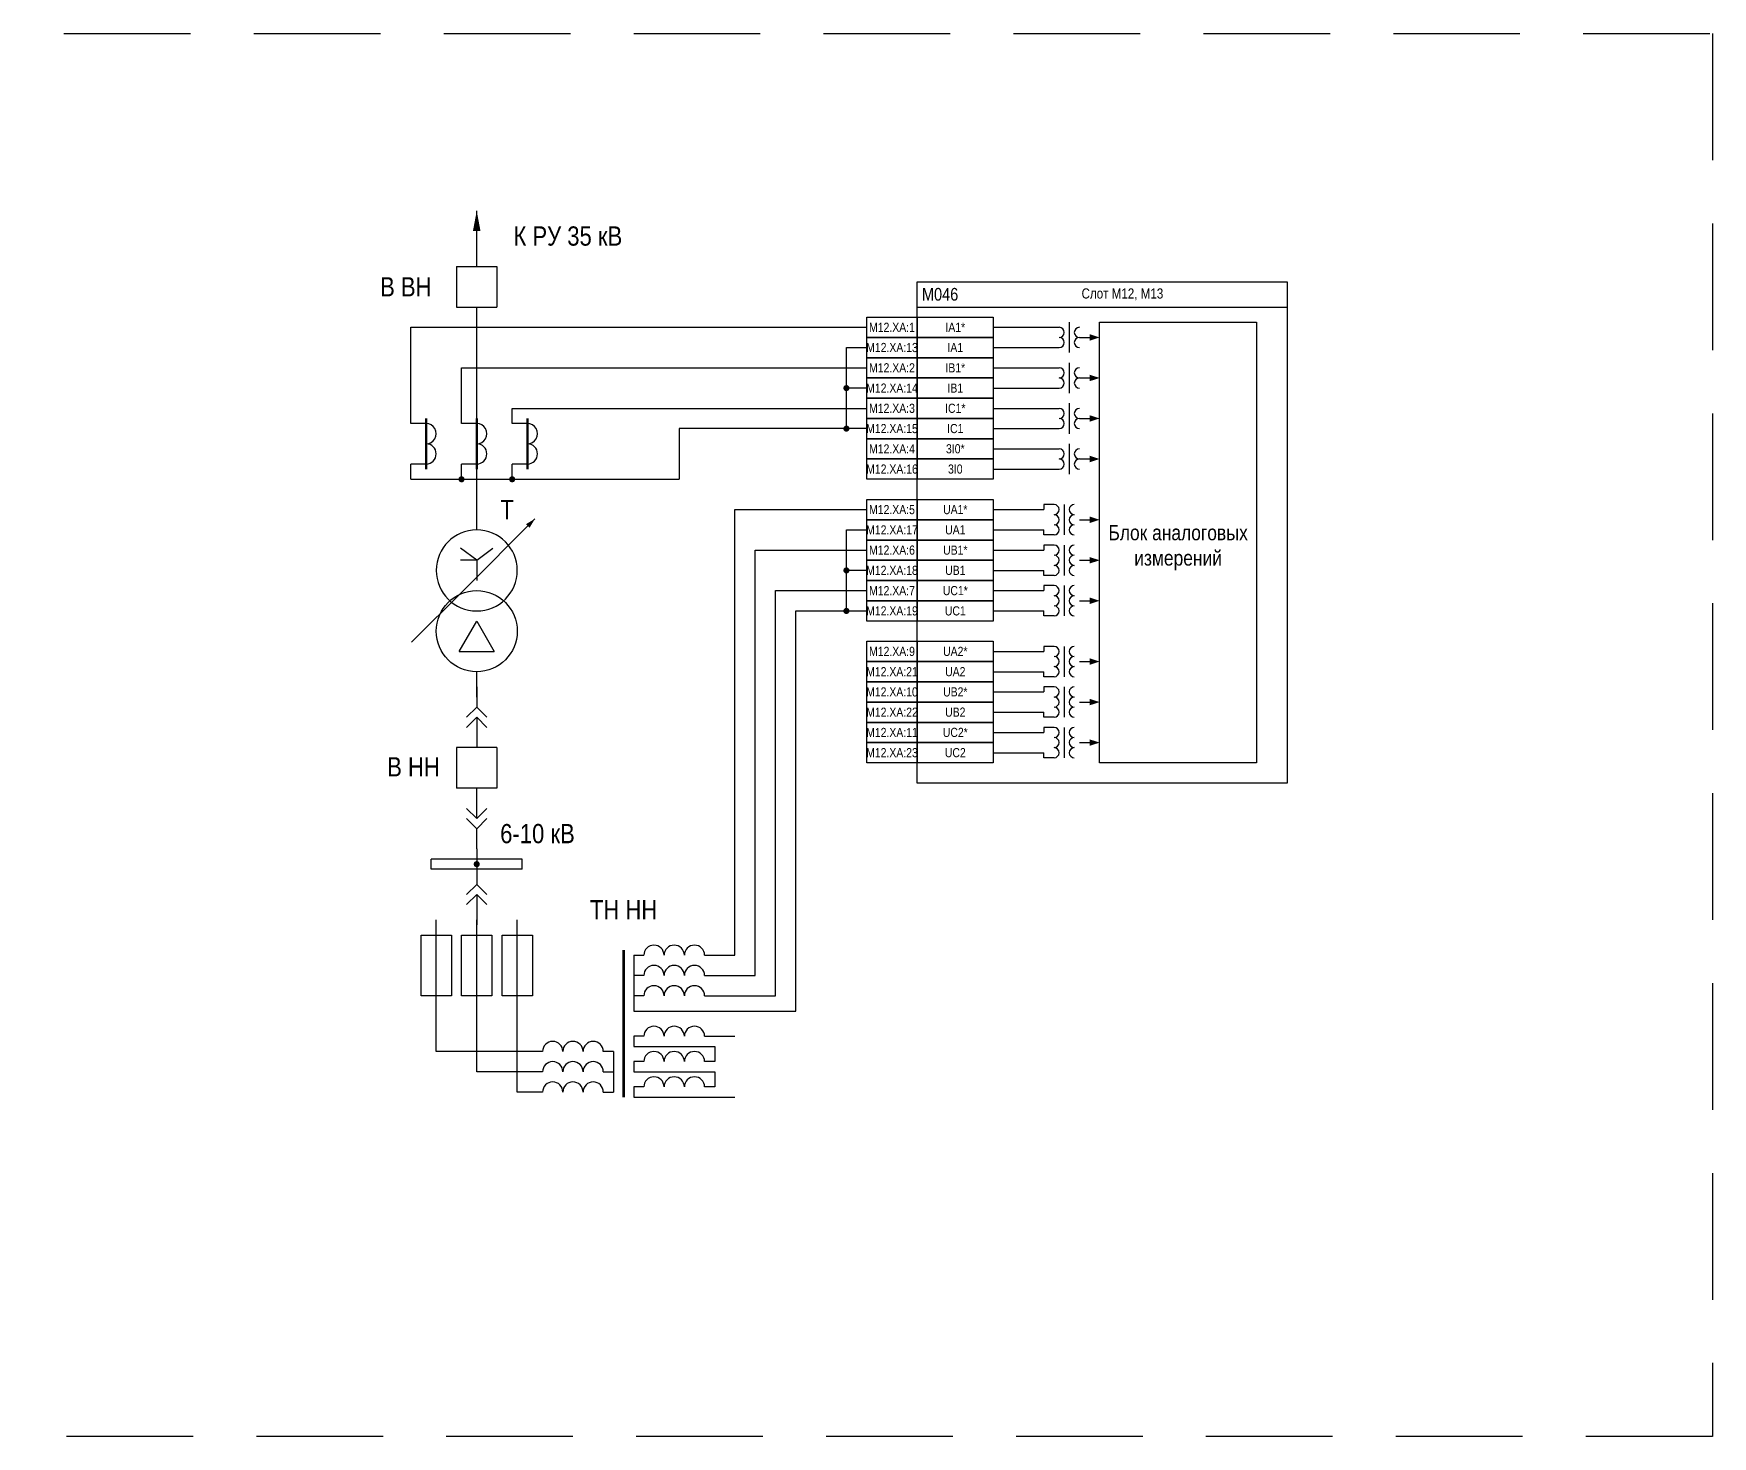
# Model space of a CAD drawing. Header units: millimetres. Extents: x 1657 to 7470, y -558 to 594.
# Drawn here: x 7138.5 to 7470, y 124 to 401 of the extents above; entities that cross this region are included whole.
import ezdxf
from ezdxf.enums import TextEntityAlignment as Align

# ---------------------------------------------------------------- set-up
doc = ezdxf.new("R2010")
doc.units = ezdxf.units.MM
doc.linetypes.add('штриховая2', pattern=[0.375, 0.25, -0.125])
for name, color, linetype, lineweight in [('_ОРЗ_0.3', 7, 'Continuous', 30), ('TEXT', 7, 'Continuous', 25), ('Толстая', 7, 'Continuous', 53), ('Тонкая', 7, 'Continuous', 13)]:
    doc.layers.add(name, color=color, linetype=linetype, lineweight=lineweight)
doc.layers.add('Основная', color=7, linetype='Continuous')
doc.styles.add('1.8_Gost_RD', font='ARIALN.TTF', dxfattribs={"height": 1.8})
doc.styles.add('2.5_Gost_RD', font='ARIALN.TTF', dxfattribs={"height": 2.5})
doc.styles.add('2.5_ISOCPEUR', font='isocpeur.ttf', dxfattribs={"width": 0.9, "height": 2.5})
doc.styles.add('Narrow', font='ARIALN.TTF')
doc.styles.add('Вывод', font='ARIALN.TTF', dxfattribs={"height": 2.5})
doc.styles.add('Компонент', font='ARIALN.TTF', dxfattribs={"height": 3.5})

# ---------------------------------------------------------------- blocks, each defined once
blk = doc.blocks.new('*U195')
at = {"layer": 'Основная', "ltscale": 0.25}
for p, q in [((2, 2), (0, 0)), ((0, 0), (2, -2))]:
    blk.add_line(p, q, dxfattribs=at)
blk = doc.blocks.new('*U228')
at = {"layer": 'Основная', "color": 0}
for p, q in [((0, 6), (0, 2)), ((0, 0), (0, -6))]:
    blk.add_line(p, q, dxfattribs=at)
at = {"ltscale": 0.25, "xscale": -1, "rotation": 90}
for p in [(0, 2), (0, 0)]:
    blk.add_blockref('*U195', p, dxfattribs=at)
at = {"layer": 'Основная'}
for tag, height, style, p in [('ОУ2', 3.5, 'Компонент', (-5, 6)), ('В2', 2.5, 'Вывод', (3, 6)), ('ОУ1', 3.5, 'Компонент', (-5, -6)), ('В1', 2.5, 'Вывод', (3, -6))]:
    blk.add_attdef(tag, text='', height=height, dxfattribs=dict(at, style=style)).set_placement(p, align=Align.MIDDLE_CENTER)
blk = doc.blocks.new('*U223')
at = {"layer": 'Основная'}
for p, q in [((0, 0), (-8, 0)), ((-8, -8), (-8, 0)), ((0, -8), (0, 0)), ((0, -8), (-8, -8))]:
    blk.add_line(p, q, dxfattribs=at)
at = {"layer": 'Основная', "style": '2.5_ISOCPEUR'}
blk.add_attdef('ОУ', text='', height=2.5, dxfattribs=at).set_placement((-15, -3), align=Align.MIDDLE_CENTER)
blk = doc.blocks.new('*U224')
at = {"layer": 'Основная', "color": 0}
for p, q in [((0, 0), (0, 6)), ((0, -6), (0, -2))]:
    blk.add_line(p, q, dxfattribs=at)
at = {"ltscale": 0.25, "rotation": 89.99999999999999}
for p in [(0, 0), (0, -2)]:
    blk.add_blockref('*U195', p, dxfattribs=at)
at = {"layer": 'Основная'}
for tag, height, style, p in [('ОУ1', 3.5, 'Компонент', (-5, 6)), ('В1', 2.5, 'Вывод', (3, 6)), ('ОУ2', 3.5, 'Компонент', (-5, -6)), ('В2', 2.5, 'Вывод', (3, -6))]:
    blk.add_attdef(tag, text='', height=height, dxfattribs=dict(at, style=style)).set_placement(p, align=Align.MIDDLE_CENTER)
blk = doc.blocks.new('*U225')
at = {"layer": 'Основная'}
for p, q in [((0, 0), (-8, 0)), ((-8, -8), (-8, 0)), ((0, -8), (0, 0)), ((0, -8), (-8, -8))]:
    blk.add_line(p, q, dxfattribs=at)
at = {"layer": 'Основная', "style": '2.5_ISOCPEUR'}
blk.add_attdef('ОУ', text='', height=2.5, dxfattribs=at).set_placement((-15, -3), align=Align.MIDDLE_CENTER)
blk = doc.blocks.new('*U226')
at = {"ltscale": 0.25}
for p, q in [((3, 7), (3, 4)), ((0, 4), (3, 4)), ((0, -4), (3, -4)), ((3, -4), (3, -7))]:
    blk.add_line(p, q, dxfattribs=at)
for centre, major_axis, start_param, end_param in [((0, 2), (0, -2), 3.141593, 6.283185), ((0, -2), (-2, 0), 4.712389, 7.853982)]:
    blk.add_ellipse(centre, major_axis=major_axis, ratio=1, start_param=start_param, end_param=end_param, dxfattribs=at)
at = {"layer": 'Основная', "color": 0, "lineweight": 50}
blk.add_line((0, -5), (0, 5), dxfattribs=at)
at = {"layer": 'Основная', "style": '2.5_ISOCPEUR'}
for tag, p in [('В1', (5, 6)), ('ОУ', (-6, 0)), ('В2', (5, -6))]:
    blk.add_attdef(tag, text='', height=2.5, dxfattribs=at).set_placement(p, align=Align.MIDDLE_CENTER)
blk = doc.blocks.new('*U227')
at = {"layer": 'Основная', "color": 0}
for p, q in [((0, 0), (18, 0)), ((0, -2), (0, 0)), ((18, -2), (18, 0)), ((0, -2), (18, -2))]:
    blk.add_line(p, q, dxfattribs=at)
at = {"layer": 'Основная', "style": '2.5_ISOCPEUR'}
blk.add_attdef('ОШ', text='', height=2.5, dxfattribs=at).set_placement((6, 4), align=Align.MIDDLE_CENTER)
blk = doc.blocks.new('*U221')
at = {"ltscale": 0.25}
for p, q in [((3, 7), (3, 4)), ((0, 4), (3, 4)), ((0, -4), (3, -4)), ((3, -4), (3, -7))]:
    blk.add_line(p, q, dxfattribs=at)
for centre, major_axis, start_param, end_param in [((0, 2), (0, -2), 3.141593, 6.283185), ((0, -2), (-2, 0), 4.712389, 7.853982)]:
    blk.add_ellipse(centre, major_axis=major_axis, ratio=1, start_param=start_param, end_param=end_param, dxfattribs=at)
at = {"layer": 'Основная', "color": 0, "lineweight": 50}
blk.add_line((0, -5), (0, 5), dxfattribs=at)
at = {"layer": 'Основная', "style": '2.5_ISOCPEUR'}
for tag, p in [('В1', (5, 6)), ('ОУ', (-6, 0)), ('В2', (5, -6))]:
    blk.add_attdef(tag, text='', height=2.5, dxfattribs=at).set_placement(p, align=Align.MIDDLE_CENTER)
blk = doc.blocks.new('*U222')
at = {"ltscale": 0.25}
for p, q in [((3, 7), (3, 4)), ((0, 4), (3, 4)), ((0, -4), (3, -4)), ((3, -4), (3, -7))]:
    blk.add_line(p, q, dxfattribs=at)
for centre, major_axis, start_param, end_param in [((0, 2), (0, -2), 3.141593, 6.283185), ((0, -2), (-2, 0), 4.712389, 7.853982)]:
    blk.add_ellipse(centre, major_axis=major_axis, ratio=1, start_param=start_param, end_param=end_param, dxfattribs=at)
at = {"layer": 'Основная', "color": 0, "lineweight": 50}
blk.add_line((0, -5), (0, 5), dxfattribs=at)
at = {"layer": 'Основная', "style": '2.5_ISOCPEUR'}
for tag, p in [('В1', (5, 6)), ('ОУ', (-6, 0)), ('В2', (5, -6))]:
    blk.add_attdef(tag, text='', height=2.5, dxfattribs=at).set_placement(p, align=Align.MIDDLE_CENTER)
blk = doc.blocks.new('*U111')
at = {"ltscale": 0.25}
blk.add_line((0, 0), (3, 0), dxfattribs=at)
blk.add_lwpolyline([(2, 0, 1.3, 0, 0), (4, 0, 0, 0, 0)], format="xyseb", dxfattribs=at)
blk = doc.blocks.new('*U219')
at = {"ltscale": 0.35}
for centre in [(-4, 0), (0, 0), (4, 0)]:
    blk.add_arc(centre, 2, 0, 180, dxfattribs=at)
for tag, height, style, p in [('ОУ', 3.5, 'Компонент', (0, 8)), ('В1', 2.5, 'Вывод', (-6, -2)), ('В2', 2.5, 'Вывод', (6, -2))]:
    blk.add_attdef(tag, text='', height=height, dxfattribs=dict(at, style=style)).set_placement(p, align=Align.MIDDLE_CENTER)
blk = doc.blocks.new('*U220')
at = {"ltscale": 0.35}
for centre in [(-4, 0), (0, 0), (4, 0)]:
    blk.add_arc(centre, 2, 0, 180, dxfattribs=at)
for tag, height, style, p in [('ОУ', 3.5, 'Компонент', (0, 8)), ('В1', 2.5, 'Вывод', (-6, -2)), ('В2', 2.5, 'Вывод', (6, -2))]:
    blk.add_attdef(tag, text='', height=height, dxfattribs=dict(at, style=style)).set_placement(p, align=Align.MIDDLE_CENTER)
blk = doc.blocks.new('*U214')
at = {"ltscale": 0.35}
for centre in [(-4, 0), (0, 0), (4, 0)]:
    blk.add_arc(centre, 2, 0, 180, dxfattribs=at)
for tag, height, style, p in [('ОУ', 3.5, 'Компонент', (0, 8)), ('В1', 2.5, 'Вывод', (-6, -2)), ('В2', 2.5, 'Вывод', (6, -2))]:
    blk.add_attdef(tag, text='', height=height, dxfattribs=dict(at, style=style)).set_placement(p, align=Align.MIDDLE_CENTER)
blk = doc.blocks.new('*U215')
at = {"ltscale": 0.35}
for centre in [(-4, 0), (0, 0), (4, 0)]:
    blk.add_arc(centre, 2, 0, 180, dxfattribs=at)
for tag, height, style, p in [('ОУ', 3.5, 'Компонент', (0, 8)), ('В1', 2.5, 'Вывод', (-6, -2)), ('В2', 2.5, 'Вывод', (6, -2))]:
    blk.add_attdef(tag, text='', height=height, dxfattribs=dict(at, style=style)).set_placement(p, align=Align.MIDDLE_CENTER)
blk = doc.blocks.new('*U216')
at = {"ltscale": 0.35}
for centre in [(-4, 0), (0, 0), (4, 0)]:
    blk.add_arc(centre, 2, 0, 180, dxfattribs=at)
for tag, height, style, p in [('ОУ', 3.5, 'Компонент', (0, 8)), ('В1', 2.5, 'Вывод', (-6, -2)), ('В2', 2.5, 'Вывод', (6, -2))]:
    blk.add_attdef(tag, text='', height=height, dxfattribs=dict(at, style=style)).set_placement(p, align=Align.MIDDLE_CENTER)
blk = doc.blocks.new('*U217')
at = {"ltscale": 0.35}
for centre in [(-4, 0), (0, 0), (4, 0)]:
    blk.add_arc(centre, 2, 0, 180, dxfattribs=at)
for tag, height, style, p in [('ОУ', 3.5, 'Компонент', (0, 8)), ('В1', 2.5, 'Вывод', (-6, -2)), ('В2', 2.5, 'Вывод', (6, -2))]:
    blk.add_attdef(tag, text='', height=height, dxfattribs=dict(at, style=style)).set_placement(p, align=Align.MIDDLE_CENTER)
blk = doc.blocks.new('*U218')
at = {"ltscale": 0.35}
for centre in [(-4, 0), (0, 0), (4, 0)]:
    blk.add_arc(centre, 2, 0, 180, dxfattribs=at)
for tag, height, style, p in [('ОУ', 3.5, 'Компонент', (0, 8)), ('В1', 2.5, 'Вывод', (-6, -2)), ('В2', 2.5, 'Вывод', (6, -2))]:
    blk.add_attdef(tag, text='', height=height, dxfattribs=dict(at, style=style)).set_placement(p, align=Align.MIDDLE_CENTER)
blk = doc.blocks.new('*U211')
at = {"ltscale": 0.35}
for centre in [(-4, 0), (0, 0), (4, 0)]:
    blk.add_arc(centre, 2, 0, 180, dxfattribs=at)
for tag, height, style, p in [('ОУ', 3.5, 'Компонент', (0, 8)), ('В1', 2.5, 'Вывод', (-6, -2)), ('В2', 2.5, 'Вывод', (6, -2))]:
    blk.add_attdef(tag, text='', height=height, dxfattribs=dict(at, style=style)).set_placement(p, align=Align.MIDDLE_CENTER)
blk = doc.blocks.new('*U212')
at = {"ltscale": 0.35}
for centre in [(-4, 0), (0, 0), (4, 0)]:
    blk.add_arc(centre, 2, 0, 180, dxfattribs=at)
for tag, height, style, p in [('ОУ', 3.5, 'Компонент', (0, 8)), ('В1', 2.5, 'Вывод', (-6, -2)), ('В2', 2.5, 'Вывод', (6, -2))]:
    blk.add_attdef(tag, text='', height=height, dxfattribs=dict(at, style=style)).set_placement(p, align=Align.MIDDLE_CENTER)
blk = doc.blocks.new('*U213')
at = {"layer": 'Основная', "color": 0}
for p, q in [((0, 0), (0, 6)), ((0, -6), (0, -2))]:
    blk.add_line(p, q, dxfattribs=at)
at = {"ltscale": 0.25, "rotation": 89.99999999999999}
for p in [(0, 0), (0, -2)]:
    blk.add_blockref('*U195', p, dxfattribs=at)
at = {"layer": 'Основная'}
for tag, height, style, p in [('ОУ1', 3.5, 'Компонент', (-5, 6)), ('В1', 2.5, 'Вывод', (3, 6)), ('ОУ2', 3.5, 'Компонент', (-5, -6)), ('В2', 2.5, 'Вывод', (3, -6))]:
    blk.add_attdef(tag, text='', height=height, dxfattribs=dict(at, style=style)).set_placement(p, align=Align.MIDDLE_CENTER)
blk = doc.blocks.new('*U194')
at = {"ltscale": 0.25}
for p, q in [((-3.46, -4), (0, 2)), ((0, 2), (3.46, -4)), ((-3.46, -4), (3.46, -4))]:
    blk.add_line(p, q, dxfattribs=at)
blk.add_circle((0, 0), 8, dxfattribs=at)
at = {"layer": 'Основная', "style": 'Компонент'}
blk.add_attdef('ОУ', text='', height=3.5, dxfattribs=at).set_placement((17, 0), align=Align.MIDDLE_CENTER)
blk = doc.blocks.new('*U196')
at = {"ltscale": 0.25}
for p, q in [((0, 0), (-20, 0)), ((14.44, 0), (0, 0))]:
    blk.add_line(p, q, dxfattribs=at)
blk.add_lwpolyline([(-18, 0, 1, 0, 0), (-20, 0, 0, 0, 0)], format="xyseb", dxfattribs=at)
at = {"layer": 'Основная', "style": '2.5_ISOCPEUR'}
blk.add_attdef('ОС', text='', height=2.5, dxfattribs=at).set_placement((3, 2), align=Align.MIDDLE_CENTER)
blk = doc.blocks.new('*U193')
at = {"ltscale": 0.25}
for q in [(-3.2, 4.4), (3.2, 4.4), (0, -2), (3.21, 2)]:
    blk.add_line((0, 2), q, dxfattribs=at)
blk.add_circle((0, 0), 8, dxfattribs=at)
at = {"layer": 'Основная', "style": 'Компонент'}
blk.add_attdef('ОУ', text='', height=3.5, dxfattribs=at).set_placement((-17, 0), align=Align.MIDDLE_CENTER)

msp = doc.modelspace()

# ---------------------------------------------------------------- linework, layer by layer
for p, q in [((7226, 355), (7226, 366)), ((7233, 327), (7303, 327))]:
    msp.add_line(p, q)
at = {"ltscale": 100}
for p, q in [((7213, 327), (7213, 343)), ((7213, 343), (7303, 343)), ((7328, 343), (7341, 343)), ((7343, 344), (7343, 338)), ((7299, 323), (7299, 339)), ((7299, 339), (7303, 339)), ((7328, 339), (7341, 339)), ((7223, 327), (7223, 335)), ((7223, 335), (7303, 335)), ((7328, 335), (7341, 335)), ((7343, 336), (7343, 330)), ((7303, 331), (7299, 331)), ((7328, 331), (7341, 331)), ((7328, 327), (7341, 327)), ((7343, 328), (7343, 322)), ((7303, 323), (7266, 323)), ((7266, 323), (7266, 313)), ((7328, 323), (7341, 323)), ((7328, 319), (7341, 319)), ((7343, 320), (7343, 314)), ((7328, 315), (7341, 315)), ((7213, 313), (7233, 313)), ((7233, 313), (7266, 313)), ((7328, 307), (7338, 307)), ((7340, 308), (7338, 308)), ((7338, 308), (7338, 307)), ((7342, 308), (7342, 302)), ((7299, 287), (7299, 303)), ((7299, 303), (7303, 303)), ((7328, 303), (7338, 303)), ((7338, 302), (7338, 303)), ((7340, 302), (7338, 302)), ((7328, 299), (7338, 299)), ((7340, 300), (7338, 300)), ((7338, 300), (7338, 299)), ((7342, 300), (7342, 294)), ((7303, 295), (7299, 295)), ((7328, 295), (7338, 295)), ((7338, 294), (7338, 295)), ((7340, 294), (7338, 294)), ((7340, 292), (7338, 292)), ((7338, 292), (7338, 291)), ((7342, 292), (7342, 286)), ((7328, 291), (7338, 291)), ((7328, 287), (7338, 287)), ((7338, 286), (7338, 287)), ((7340, 286), (7338, 286)), ((7328, 279), (7338, 279)), ((7340, 280), (7338, 280)), ((7338, 280), (7338, 279)), ((7342, 280), (7342, 274)), ((7226, 272), (7226, 275)), ((7328, 275), (7338, 275)), ((7338, 274), (7338, 275)), ((7340, 274), (7338, 274)), ((7340, 272), (7338, 272)), ((7338, 272), (7338, 271)), ((7342, 272), (7342, 266)), ((7328, 271), (7338, 271)), ((7328, 267), (7338, 267)), ((7338, 266), (7338, 267)), ((7340, 266), (7338, 266)), ((7328, 263), (7338, 263)), ((7340, 264), (7338, 264)), ((7338, 264), (7338, 263)), ((7342, 264), (7342, 258)), ((7328, 259), (7338, 259)), ((7338, 258), (7338, 259)), ((7340, 258), (7338, 258)), ((7257, 219), (7259, 219)), ((7259, 215), (7257, 215)), ((7259, 211), (7257, 211)), ((7259, 203), (7257, 203)), ((7257, 203), (7257, 201)), ((7271, 203), (7277, 203)), ((7253, 200), (7251, 200)), ((7253, 200), (7253, 192)), ((7257, 201), (7273, 201)), ((7273, 201), (7273, 198)), ((7251, 196), (7253, 196)), ((7258, 198), (7257, 198)), ((7257, 198), (7257, 196)), ((7257, 196), (7273, 196)), ((7259, 198), (7258, 198)), ((7273, 198), (7271, 198)), ((7273, 196), (7273, 193)), ((7259, 193), (7257, 193)), ((7257, 193), (7257, 191)), ((7273, 193), (7271, 193)), ((7251, 192), (7253, 192))]:
    msp.add_line(p, q, dxfattribs=at)
at = {"linetype": 'штриховая2', "ltscale": 100}
msp.add_lwpolyline([(6807, 401), (7470, 401), (7470, 124), (6807, 124)], close=True, dxfattribs=at)
for points in [[(7226, 303), (7226, 347)], [(7226, 270), (7226, 272)], [(7226, 240), (7226, 237)], [(7218, 207), (7218, 226)], [(7226, 207), (7226, 226)], [(7234, 207), (7234, 226)]]:
    msp.add_lwpolyline(points)
at = {"ltscale": 100}
for points in [[(7303, 345), (7313, 345), (7313, 341), (7303, 341)], [(7313, 345), (7328, 345), (7328, 341), (7313, 341)], [(7349, 344), (7380, 344), (7380, 257), (7349, 257)], [(7303, 341), (7313, 341), (7313, 337), (7303, 337)], [(7313, 341), (7328, 341), (7328, 337), (7313, 337)], [(7303, 337), (7313, 337), (7313, 333), (7303, 333)], [(7313, 337), (7328, 337), (7328, 333), (7313, 333)], [(7303, 333), (7313, 333), (7313, 329), (7303, 329)], [(7313, 333), (7328, 333), (7328, 329), (7313, 329)], [(7303, 329), (7313, 329), (7313, 325), (7303, 325)], [(7313, 329), (7328, 329), (7328, 325), (7313, 325)], [(7303, 325), (7313, 325), (7313, 321), (7303, 321)], [(7313, 325), (7328, 325), (7328, 321), (7313, 321)], [(7303, 321), (7313, 321), (7313, 317), (7303, 317)], [(7313, 321), (7328, 321), (7328, 317), (7313, 317)], [(7303, 317), (7313, 317), (7313, 313), (7303, 313)], [(7313, 317), (7328, 317), (7328, 313), (7313, 313)], [(7303, 309), (7313, 309), (7313, 305), (7303, 305)], [(7313, 309), (7328, 309), (7328, 305), (7313, 305)], [(7303, 305), (7313, 305), (7313, 301), (7303, 301)], [(7313, 305), (7328, 305), (7328, 301), (7313, 301)], [(7303, 301), (7313, 301), (7313, 297), (7303, 297)], [(7313, 301), (7328, 301), (7328, 297), (7313, 297)], [(7303, 297), (7313, 297), (7313, 293), (7303, 293)], [(7313, 297), (7328, 297), (7328, 293), (7313, 293)], [(7303, 293), (7313, 293), (7313, 289), (7303, 289)], [(7313, 293), (7328, 293), (7328, 289), (7313, 289)], [(7303, 289), (7313, 289), (7313, 285), (7303, 285)], [(7313, 289), (7328, 289), (7328, 285), (7313, 285)], [(7303, 281), (7313, 281), (7313, 277), (7303, 277)], [(7313, 281), (7328, 281), (7328, 277), (7313, 277)], [(7303, 277), (7313, 277), (7313, 273), (7303, 273)], [(7313, 277), (7328, 277), (7328, 273), (7313, 273)], [(7303, 273), (7313, 273), (7313, 269), (7303, 269)], [(7313, 273), (7328, 273), (7328, 269), (7313, 269)], [(7303, 269), (7313, 269), (7313, 265), (7303, 265)], [(7313, 269), (7328, 269), (7328, 265), (7313, 265)], [(7303, 265), (7313, 265), (7313, 261), (7303, 261)], [(7313, 265), (7328, 265), (7328, 261), (7313, 261)], [(7303, 261), (7313, 261), (7313, 257), (7303, 257)], [(7313, 261), (7328, 261), (7328, 257), (7313, 257)]]:
    msp.add_lwpolyline(points, close=True, dxfattribs=at)
for points in [[(7313, 347), (7386, 347)], [(7271, 219), (7277, 219), (7277, 307), (7303, 307)], [(7271, 215), (7281, 215), (7281, 299), (7303, 299)], [(7271, 211), (7285, 211), (7285, 291), (7303, 291)], [(7257, 219), (7257, 208), (7289, 208), (7289, 287), (7303, 287)], [(7239, 196), (7226, 196), (7226, 209)], [(7239, 192), (7234, 192), (7234, 209)], [(7239, 200), (7218, 200), (7218, 207)], [(7257, 191), (7277, 191)]]:
    msp.add_lwpolyline(points, dxfattribs=at)
at = {"ltscale": 0.25, "const_width": 0.6}
for points in [[(7298.7, 331, -1), (7299.3, 331, -1)], [(7298.7, 330.99, 1), (7299.3, 330.99, 1)], [(7298.7, 323, -1), (7299.3, 323, -1)], [(7298.7, 322.99, 1), (7299.3, 322.99, 1)], [(7222.7, 313, -1), (7223.3, 313, -1)], [(7222.7, 312.99, 1), (7223.3, 312.99, 1)], [(7232.7, 313, -1), (7233.3, 313, -1)], [(7232.7, 312.99, 1), (7233.3, 312.99, 1)], [(7298.7, 295, -1), (7299.3, 295, -1)], [(7298.7, 294.99, 1), (7299.3, 294.99, 1)], [(7298.7, 287, -1), (7299.3, 287, -1)], [(7298.7, 286.99, 1), (7299.3, 286.99, 1)], [(7225.7, 237, -1), (7226.3, 237, -1)], [(7225.7, 236.99, 1), (7226.3, 236.99, 1)]]:
    msp.add_lwpolyline(points, format="xyb", close=True, dxfattribs=at)
for points in [[(7215, 223), (7221, 223), (7221, 211), (7215, 211)], [(7223, 223), (7229, 223), (7229, 211), (7223, 211)], [(7231, 223), (7237, 223), (7237, 211), (7231, 211)]]:
    msp.add_lwpolyline(points, close=True)
at = {"ltscale": 100}
for centre, start, end in [((7341, 342), 270, 90), ((7345, 342), 90, 270), ((7341, 340), 270, 90), ((7345, 340), 90, 270), ((7341, 334), 270, 90), ((7345, 334), 90, 270), ((7341, 332), 270, 90), ((7345, 332), 90, 270), ((7341, 326), 270, 90), ((7341, 324), 270, 90), ((7345, 326), 90, 270), ((7345, 324), 90, 270), ((7341, 318), 270, 90), ((7345, 318), 90, 270), ((7341, 316), 270, 90), ((7345, 316), 90, 270), ((7340, 307), 270, 90), ((7340, 305), 270, 90), ((7344, 307), 90, 270), ((7344, 305), 90, 270), ((7340, 303), 270, 90), ((7344, 303), 90, 270), ((7340, 299), 270, 90), ((7344, 299), 90, 270), ((7340, 297), 270, 90), ((7340, 295), 270, 90), ((7344, 297), 90, 270), ((7344, 295), 90, 270), ((7340, 291), 270, 90), ((7344, 291), 90, 270), ((7340, 289), 270, 90), ((7344, 289), 90, 270), ((7340, 287), 270, 90), ((7344, 287), 90, 270), ((7340, 279), 270, 90), ((7344, 279), 90, 270), ((7340, 277), 270, 90), ((7340, 275), 270, 90), ((7344, 277), 90, 270), ((7344, 275), 90, 270), ((7340, 271), 270, 90), ((7344, 271), 90, 270), ((7340, 269), 270, 90), ((7344, 269), 90, 270), ((7340, 267), 270, 90), ((7344, 267), 90, 270), ((7340, 263), 270, 90), ((7340, 261), 270, 90), ((7344, 263), 90, 270), ((7344, 261), 90, 270), ((7340, 259), 270, 90), ((7344, 259), 90, 270)]:
    msp.add_arc(centre, 1, start, end, dxfattribs=at)
at = {"layer": '_ОРЗ_0.3', "ltscale": 100}
msp.add_lwpolyline([(7313, 352), (7386, 352), (7386, 253), (7313, 253)], close=True, dxfattribs=at)
at = {"layer": 'Толстая', "ltscale": 100}
msp.add_line((7255, 220), (7255, 191), dxfattribs=at)
at = {"layer": 'Тонкая', "ltscale": 0.3}
msp.add_lwpolyline([(7226, 366, 0, 1.5, 0), (7226, 362, 0, 0, 0)], format="xyseb", dxfattribs=at)

# ---------------------------------------------------------------- block references
at = {"ltscale": 0.35, "rotation": 180}
msp.add_blockref('*U225', (7222, 347), dxfattribs=at)
at = {"ltscale": 0.35}
for name, p in [('*U111', (7345, 341)), ('*U111', (7345, 333)), ('*U111', (7345, 325)), ('*U111', (7345, 317)), ('*U111', (7345, 305)), ('*U111', (7345, 297)), ('*U194', (7226, 283)), ('*U111', (7345, 289)), ('*U111', (7345, 277)), ('*U111', (7345, 269)), ('*U111', (7345, 261)), ('*U219', (7265, 219)), ('*U220', (7265, 215)), ('*U214', (7265, 211)), ('*U218', (7265, 203)), ('*U215', (7245, 200)), ('*U211', (7265, 198)), ('*U216', (7245, 196)), ('*U217', (7245, 192)), ('*U212', (7265, 193))]:
    msp.add_blockref(name, p, dxfattribs=at)
at = {"ltscale": 0.25}
for name, p, rotation in [('*U221', (7216, 320), 180), ('*U226', (7226, 320), 180), ('*U222', (7236, 320), 180), ('*U196', (7223.36, 291.05), 224.9999999999999)]:
    msp.add_blockref(name, p, dxfattribs=dict(at, rotation=rotation))
at = {"ltscale": 0.35, "xscale": -1}
msp.add_blockref('*U193', (7226, 295), dxfattribs=at)
at = {"ltscale": 0.25, "xscale": -1, "rotation": 180}
for name, p in [('*U224', (7226, 266)), ('*U223', (7230, 252)), ('*U228', (7226, 246)), ('*U213', (7226, 231))]:
    msp.add_blockref(name, p, dxfattribs=at)
at = {"ltscale": 0.25, "xscale": -1}
msp.add_blockref('*U227', (7235, 237.99), dxfattribs=at)

# ---------------------------------------------------------------- texts
at = {"char_height": 3.8, "width": 53.3807, "attachment_point": 5, "style": 'Narrow'}
for s, insert in [('\\pi-11.4,l11.4,t11.4;К РУ 35 кВ', (7244, 361)), ('\\pi-11.4,l11.4,t11.4;В ВН', (7212, 351)), ('\\pi-11.4,l11.4,t11.4;Т', (7232, 307)), ('\\pi-11.4,l11.4,t11.4;В НН', (7213.52, 256.22)), ('\\pi-11.4,l11.4,t11.4;6-10 кВ', (7238, 243)), ('\\pi-11.4,l11.4,t11.4;ТН НН', (7255, 228))]:
    msp.add_mtext(s, dxfattribs=dict(at, insert=insert))
at = {"ltscale": 100, "attachment_point": 5}
for s, insert, char_height, width, style in [('М046', (7317.5, 349.5), 2.5, 11, '2.5_Gost_RD'), ('Слот М12, М13', (7353.5, 349.5), 2, 81, '1.8_Gost_RD'), ('M12.XA:1', (7308, 343), 1.8, 10, '1.8_Gost_RD'), ('IA1*', (7320.5, 343), 1.8, 15, '1.8_Gost_RD'), ('M12.XA:13', (7308, 339), 1.8, 10, '1.8_Gost_RD'), ('IA1', (7320.5, 339), 1.8, 15, '1.8_Gost_RD'), ('M12.XA:2', (7308, 335), 1.8, 10, '1.8_Gost_RD'), ('IВ1*', (7320.5, 335), 1.8, 15, '1.8_Gost_RD'), ('M12.XA:14', (7308, 331), 1.8, 10, '1.8_Gost_RD'), ('IВ1', (7320.5, 331), 1.8, 15, '1.8_Gost_RD'), ('M12.XA:3', (7308, 327), 1.8, 10, '1.8_Gost_RD'), ('IС1*', (7320.5, 327), 1.8, 15, '1.8_Gost_RD'), ('M12.XA:15', (7308, 323), 1.8, 10, '1.8_Gost_RD'), ('IC1', (7320.5, 323), 1.8, 15, '1.8_Gost_RD'), ('M12.XA:4', (7308, 319), 1.8, 10, '1.8_Gost_RD'), ('3I0*', (7320.5, 319), 1.8, 15, '1.8_Gost_RD'), ('M12.XA:16', (7308, 315), 1.8, 10, '1.8_Gost_RD'), ('3I0', (7320.5, 315), 1.8, 15, '1.8_Gost_RD'), ('M12.XA:5', (7308, 307), 1.8, 10, '1.8_Gost_RD'), ('UA1*', (7320.5, 307), 1.8, 15, '1.8_Gost_RD'), ('M12.XA:17', (7308, 303), 1.8, 10, '1.8_Gost_RD'), ('UA1', (7320.5, 303), 1.8, 15, '1.8_Gost_RD'), ('M12.XA:6', (7308, 299), 1.8, 10, '1.8_Gost_RD'), ('UB1*', (7320.5, 299), 1.8, 15, '1.8_Gost_RD'), ('M12.XA:18', (7308, 295), 1.8, 10, '1.8_Gost_RD'), ('UB1', (7320.5, 295), 1.8, 15, '1.8_Gost_RD'), ('M12.XA:7', (7308, 291), 1.8, 10, '1.8_Gost_RD'), ('UC1*', (7320.5, 291), 1.8, 15, '1.8_Gost_RD'), ('M12.XA:19', (7308, 287), 1.8, 10, '1.8_Gost_RD'), ('UC1', (7320.5, 287), 1.8, 15, '1.8_Gost_RD'), ('M12.XA:9', (7308, 279), 1.8, 10, '1.8_Gost_RD'), ('UA2*', (7320.5, 279), 1.8, 15, '1.8_Gost_RD'), ('M12.XA:21', (7308, 275), 1.8, 10, '1.8_Gost_RD'), ('UA2', (7320.5, 275), 1.8, 15, '1.8_Gost_RD'), ('M12.XA:10', (7308, 271), 1.8, 10, '1.8_Gost_RD'), ('UB2*', (7320.5, 271), 1.8, 15, '1.8_Gost_RD'), ('M12.XA:22', (7308, 267), 1.8, 10, '1.8_Gost_RD'), ('UB2', (7320.5, 267), 1.8, 15, '1.8_Gost_RD'), ('M12.XA:11', (7308, 263), 1.8, 10, '1.8_Gost_RD'), ('UC2*', (7320.5, 263), 1.8, 15, '1.8_Gost_RD'), ('M12.XA:23', (7308, 259), 1.8, 10, '1.8_Gost_RD'), ('UC2', (7320.5, 259), 1.8, 15, '1.8_Gost_RD')]:
    msp.add_mtext(s, dxfattribs=dict(at, insert=insert, char_height=char_height, width=width, style=style))
at = {"layer": 'TEXT', "ltscale": 100, "insert": (7364.5, 299.5), "char_height": 3, "width": 31, "attachment_point": 5, "style": '2.5_Gost_RD'}
msp.add_mtext('Блок аналоговых измерений', dxfattribs=at)

doc.saveas('drawing.dxf')
